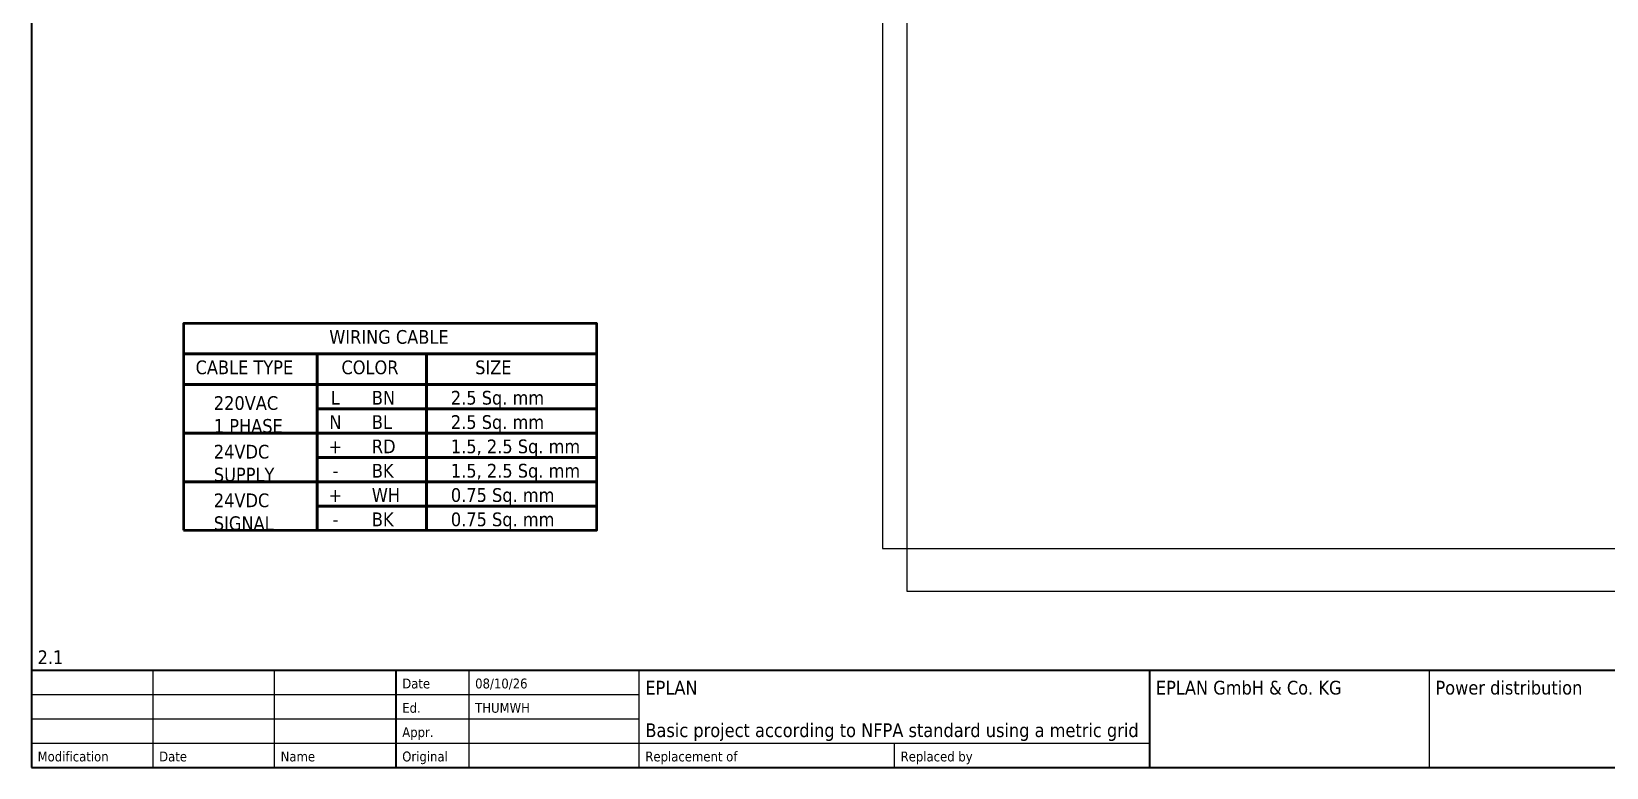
# Model space of a CAD drawing. Header units: millimetres. Extents: x 0 to 420, y 0 to 297.
# Drawn here: x 0 to 259.1, y 0 to 121 of the extents above; entities that cross this region are included whole.
import ezdxf
from ezdxf.enums import TextEntityAlignment as Align

# ---------------------------------------------------------------- set-up
doc = ezdxf.new("R2010")
doc.units = ezdxf.units.MM
for name, color, linetype, lineweight in [('EPLAN100', 7, 'Continuous', 50), ('EPLAN108', 5, 'Continuous', 35), ('EPLAN201', 7, 'Continuous', 35), ('EPLAN311', 7, 'Continuous', 25), ('EPLAN451', 7, 'Continuous', 35), ('EPLAN452', 7, 'Continuous', 35), ('EPLAN453', 7, 'Continuous', 35)]:
    doc.layers.add(name, color=color, linetype=linetype, lineweight=lineweight)
doc.styles.add('Tahoma', font='')
doc.styles.get('Tahoma').set_extended_font_data('Tahoma')

# ---------------------------------------------------------------- blocks, each defined once
blk = doc.blocks.new('EPLFRAME')
at = {"layer": 'EPLAN201', "linetype": 'Continuous', "lineweight": 35, "ltscale": 4}
for p, q in [((0, 16), (420, 16)), ((60, 0), (60, 16)), ((184, 0), (184, 16))]:
    blk.add_line(p, q, dxfattribs=at)
at = {"layer": 'EPLAN201', "linetype": 'Continuous', "lineweight": 25, "ltscale": 4}
for p, q in [((20, 0), (20, 16)), ((40, 0), (40, 16)), ((72, 0), (72, 16)), ((100, 0), (100, 16)), ((230, 0), (230, 16)), ((0, 12), (100, 12)), ((0, 8), (100, 8)), ((0, 4), (184, 4)), ((142, 0), (142, 4))]:
    blk.add_line(p, q, dxfattribs=at)
at = {"layer": 'EPLAN201', "linetype": 'Continuous', "lineweight": 35, "ltscale": 4}
blk.add_lwpolyline([(0, 0), (420, 0), (420, 297), (0, 297)], close=True, dxfattribs=at)
at = {"layer": 'EPLAN201', "color": 7, "style": 'Tahoma'}
for s, height, p in [('Date', 1.625, (61, 13)), ('Ed.', 1.625, (61, 9)), ('Appr.', 1.625, (61, 5)), ('Modification', 1.6254, (1, 1)), ('Date', 1.625, (21, 1)), ('Name', 1.625, (41, 1)), ('Original', 1.625, (61, 1)), ('Replacement of', 1.6254, (101, 1)), ('Replaced by', 1.6254, (143, 1))]:
    blk.add_text(s, height=height, dxfattribs=at).set_placement(p)
at = {"layer": 'EPLAN451', "color": 7, "style": 'Tahoma'}
for tag, p, height in [('14_10014', (101, 12), 2.26), ('14_10015', (185, 12), 2.26), ('14_10011', (101, 5), 2.26), ('14_10013', (332, 5), 1.63), ('14_10151', (73, 1), 1.63), ('14_10300', (415, 1), 1.63)]:
    blk.add_attdef(tag, p, '', height=height, dxfattribs=at)
blk.add_attdef('4_25020', text='', height=1.63, dxfattribs=at).set_placement((413, 1), align=Align.RIGHT)
at = {"layer": 'EPLAN452', "color": 7, "style": 'Tahoma'}
for tag, p, height in [('4_11041', (1, 17), 2.26), ('4_11071[1]', (1, 13), 1.63), ('4_11074[1]', (21, 13), 1.63), ('4_11070[1]', (41, 13), 1.63), ('4_11024', (73, 13), 1.63), ('4_11011', (231, 12), 2.26), ('4_11030', (301, 12), 2.26), ('4_20132_1001', (374, 13), 1.63), ('4_11071[2]', (1, 9), 1.63), ('4_11074[2]', (21, 9), 1.63), ('4_11070[2]', (41, 9), 1.63), ('4_11022', (73, 9), 1.63), ('4_20134_1001', (374, 9), 1.63), ('4_11071[3]', (1, 5), 1.63), ('4_11074[3]', (21, 5), 1.63), ('4_11070[3]', (41, 5), 1.63), ('4_11080', (73, 5), 1.63), ('4_11059', (301, 5), 1.63)]:
    blk.add_attdef(tag, p, '', height=height, dxfattribs=at)
for tag, height, p in [('4_11040', 2.26, (419, 17)), ('4_11000', 1.63, (419, 5)), ('4_11085', 1.63, (141, 1)), ('4_11086', 1.63, (183, 1))]:
    blk.add_attdef(tag, text='', height=height, dxfattribs=at).set_placement(p, align=Align.RIGHT)
at = {"layer": 'EPLAN453', "color": 7, "style": 'Tahoma'}
for tag, p in [('53_19005_1', (21, 293)), ('53_19005', (63, 293)), ('53_19005_8', (105, 293)), ('53_19005_6', (147, 293)), ('53_19005_7', (189, 293)), ('53_19005_9', (231, 293)), ('53_19005_3', (273, 293)), ('53_19005_2', (315, 293)), ('53_19005_4', (357, 293)), ('53_19005_5', (399, 293))]:
    blk.add_attdef(tag, text='', height=1.35, dxfattribs=at).set_placement(p, align=Align.BOTTOM_CENTER)

msp = doc.modelspace()

# ---------------------------------------------------------------- linework, layer by layer
at = {"layer": 'EPLAN100', "lineweight": 50, "ltscale": 4}
for points in [[(25, 68), (93, 68), (93, 73), (25, 73)], [(25, 63), (47, 63), (47, 68), (25, 68)], [(47, 63), (65, 63), (65, 68), (47, 68)], [(65, 63), (93, 63), (93, 68), (65, 68)], [(25, 55), (47, 55), (47, 63), (25, 63)], [(47, 59), (65, 59), (65, 63), (47, 63)], [(65, 59), (93, 59), (93, 63), (65, 63)], [(47, 55), (65, 55), (65, 59), (47, 59)], [(65, 55), (93, 55), (93, 59), (65, 59)], [(25, 47), (47, 47), (47, 55), (25, 55)], [(47, 51), (65, 51), (65, 55), (47, 55)], [(65, 51), (93, 51), (93, 55), (65, 55)], [(47, 47), (65, 47), (65, 51), (47, 51)], [(65, 47), (93, 47), (93, 51), (65, 51)], [(25, 39), (47, 39), (47, 47), (25, 47)], [(47, 43), (65, 43), (65, 47), (47, 47)], [(65, 43), (93, 43), (93, 47), (65, 47)], [(47, 39), (65, 39), (65, 43), (47, 43)], [(65, 39), (93, 39), (93, 43), (65, 43)]]:
    msp.add_lwpolyline(points, close=True, dxfattribs=at)
at = {"layer": 'EPLAN311', "color": 7, "ltscale": 4}
for p, q in [((140, 150), (140, 36)), ((144, 142), (144, 29)), ((140, 36), (306, 36)), ((144, 29), (310, 29))]:
    msp.add_line(p, q, dxfattribs=at)
at = {"layer": 'EPLAN311', "color": 7, "linetype": 'Continuous', "lineweight": 25, "ltscale": 4}
for p, q in [((140, 38), (140, 36)), ((140, 36), (142, 36)), ((144, 31), (144, 29)), ((144, 29), (146, 29))]:
    msp.add_line(p, q, dxfattribs=at)

# ---------------------------------------------------------------- block references
ref = msp.add_blockref('EPLFRAME', (0, 0))
ref.add_attrib('14_10011', 'Basic project according to NFPA standard using a metric grid', (101, 5), dxfattribs={"layer": 'EPLAN451', "color": 7, "height": 2.2575, "style": 'Tahoma'})
ref.add_attrib('4_11041', '2.1', (1, 17), dxfattribs={"layer": 'EPLAN452', "color": 7, "height": 2.257, "style": 'Tahoma'})
ref.add_attrib('14_10014', 'EPLAN', (101, 12), dxfattribs={"layer": 'EPLAN451', "color": 7, "height": 2.257, "style": 'Tahoma'})
ref.add_attrib('4_11022', 'THUMWH', (73, 9), dxfattribs={"layer": 'EPLAN452', "color": 7, "height": 1.625, "style": 'Tahoma'})
ref.add_attrib('4_11011', 'Power distribution', (231, 12), dxfattribs={"layer": 'EPLAN452', "color": 7, "height": 2.2575, "style": 'Tahoma'})
ref.add_attrib('4_11024', '08/10/26', (73, 13), dxfattribs={"layer": 'EPLAN452', "color": 7, "height": 1.625, "style": 'Tahoma'})
ref.add_attrib('14_10015', 'EPLAN GmbH & Co. KG', (185, 12), dxfattribs={"layer": 'EPLAN451', "color": 7, "height": 2.2575, "style": 'Tahoma'})

# ---------------------------------------------------------------- texts
at = {"layer": 'EPLAN108', "color": 5, "style": 'Tahoma'}
for s, height, p in [('WIRING CABLE', 2.2575, (49, 69)), ('CABLE TYPE', 2.257, (27, 64)), ('COLOR', 2.257, (51, 64)), ('SIZE', 2.257, (73, 64)), ('BN', 2.257, (56, 59)), ('2.5 Sq. mm', 2.257, (69, 59)), ('BL', 2.257, (56, 55)), ('2.5 Sq. mm', 2.257, (69, 55)), ('RD', 2.257, (56, 51)), ('1.5, 2.5 Sq. mm', 2.2575, (69, 51)), ('BK', 2.257, (56, 47)), ('1.5, 2.5 Sq. mm', 2.2575, (69, 47)), ('WH', 2.257, (56, 43)), ('0.75 Sq. mm', 2.2575, (69, 43)), ('BK', 2.257, (56, 39)), ('0.75 Sq. mm', 2.2575, (69, 39))]:
    msp.add_text(s, height=height, dxfattribs=at).set_placement(p, align=Align.BOTTOM_LEFT)
for s, p in [('L', (50, 59)), ('N', (50, 55)), ('+', (50, 51)), ('-', (50, 47)), ('+', (50, 43)), ('-', (50, 39))]:
    msp.add_text(s, height=2.26, dxfattribs=at).set_placement(p, align=Align.BOTTOM_CENTER)
at = {"layer": 'EPLAN108', "color": 5, "char_height": 2.257, "attachment_point": 7, "style": 'Tahoma'}
for s, insert in [('220VAC\\P1 PHASE', (30, 55)), ('24VDC\\PSUPPLY', (30, 47)), ('24VDC\\PSIGNAL', (30, 39))]:
    msp.add_mtext(s, dxfattribs=dict(at, insert=insert))

doc.saveas('drawing.dxf')
